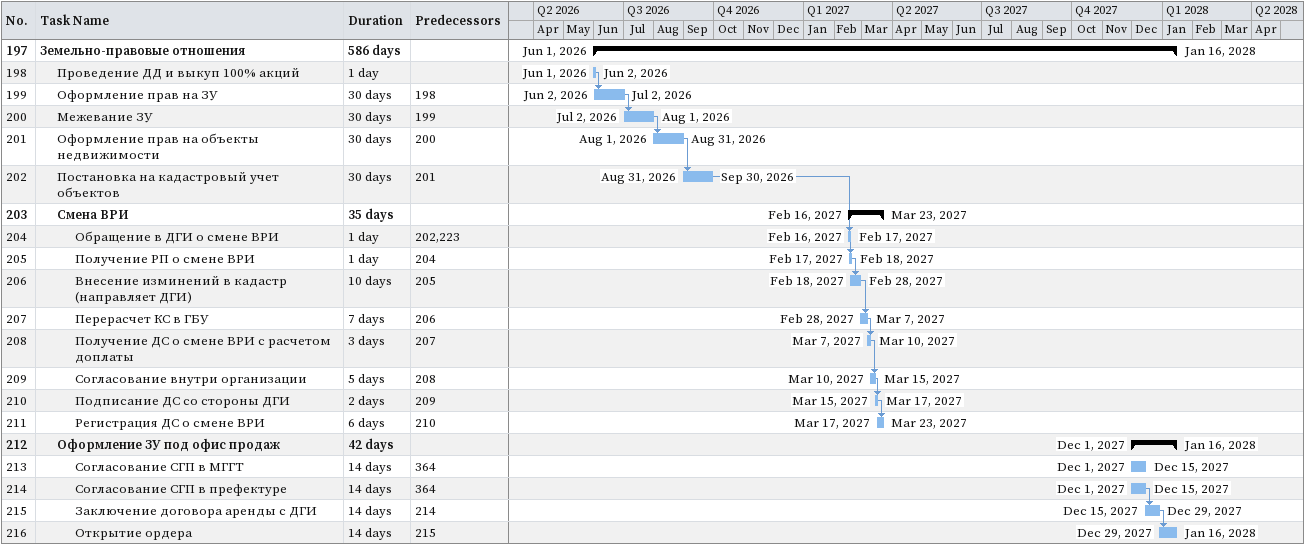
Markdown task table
| ID | Level | Task | Duration | Start | Finish | Predecessors |
|---|---|---|---|---|---|---|
| 197 | 1 | **Земельно-правовые отношения** | 586d | 2026-06-01 | 2028-01-16 |  |
| 198 | 2 | Проведение ДД и выкуп 100% акций | 1d | 2026-06-01 | 2026-06-02 |  |
| 199 | 2 | Оформление прав на ЗУ | 30d | 2026-06-02 | 2026-07-02 | 198 |
| 200 | 2 | Межевание ЗУ | 30d | 2026-07-02 | 2026-08-01 | 199 |
| 201 | 2 | Оформление прав на объекты недвижимости | 30d | 2026-08-01 | 2026-08-31 | 200 |
| 202 | 2 | Постановка на кадастровый учет объектов | 30d | 2026-08-31 | 2026-09-30 | 201 |
| 203 | 2 | **Смена ВРИ** | 35d | 2027-02-16 | 2027-03-23 |  |
| 204 | 3 | Обращение в ДГИ о смене ВРИ | 1d | 2027-02-16 | 2027-02-17 | 202, 223 |
| 205 | 3 | Получение РП о смене ВРИ | 1d | 2027-02-17 | 2027-02-18 | 204 |
| 206 | 3 | Внесение изминений в кадастр (направляет ДГИ) | 10d | 2027-02-18 | 2027-02-28 | 205 |
| 207 | 3 | Перерасчет КС в ГБУ | 7d | 2027-02-28 | 2027-03-07 | 206 |
| 208 | 3 | Получение ДС о смене ВРИ с расчетом доплаты | 3d | 2027-03-07 | 2027-03-10 | 207 |
| 209 | 3 | Согласование внутри организации | 5d | 2027-03-10 | 2027-03-15 | 208 |
| 210 | 3 | Подписание ДС со стороны ДГИ | 2d | 2027-03-15 | 2027-03-17 | 209 |
| 211 | 3 | Регистрация ДС о смене ВРИ | 6d | 2027-03-17 | 2027-03-23 | 210 |
| 212 | 2 | **Оформление ЗУ под офис продаж** | 42d | 2027-12-01 | 2028-01-16 |  |
| 213 | 3 | Согласование СГП в МГГТ | 14d | 2027-12-01 | 2027-12-15 | 364 |
| 214 | 3 | Согласование СГП в префектуре | 14d | 2027-12-01 | 2027-12-15 | 364 |
| 215 | 3 | Заключение договора аренды с ДГИ | 14d | 2027-12-15 | 2027-12-29 | 214 |
| 216 | 3 | Открытие ордера | 14d | 2027-12-29 | 2028-01-16 | 215 |
